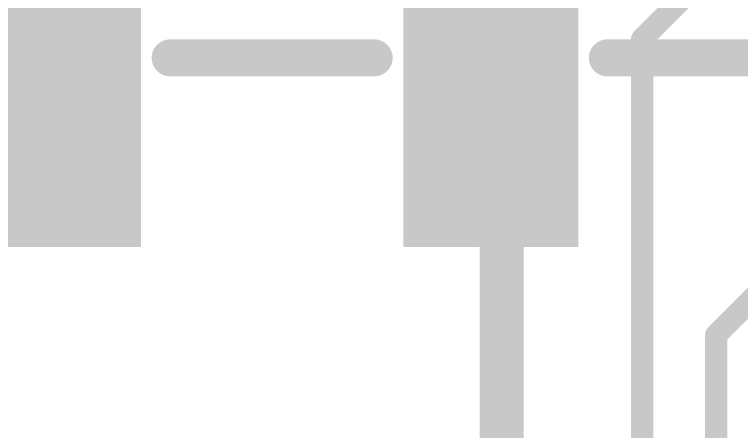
# Model space of a CAD drawing. Extents: x -41 to 66, y -18 to 51.
# Drawn here: x 2.932 to 7.92, y 40.104 to 42.968 of the extents above; entities that cross this region are included whole.
import ezdxf

# ---------------------------------------------------------------- set-up
doc = ezdxf.new("R2010")
doc.units = 0
for name, color, linetype in [('1', 12, 'CONTINUOUS'), ('16', 132, 'CONTINUOUS'), ('21', 41, 'CONTINUOUS')]:
    doc.layers.add(name, color=color, linetype=linetype)

# ---------------------------------------------------------------- blocks, each defined once
blk = doc.blocks.new('RECT')
blk.add_solid([(-0.5, -0.5), (0.5, -0.5), (-0.5, 0.5), (0.5, 0.5)])

msp = doc.modelspace()

# ---------------------------------------------------------------- linework, layer by layer
at = {"layer": '1', "const_width": 0.1524}
msp.add_lwpolyline([(6.2, 42.62), (6.2, 39.52)], dxfattribs=at)
at = {"layer": '1', "const_width": 0.0762}
msp.add_lwpolyline([(6.2381, 42.62, 1), (6.1619, 42.62)], format="xyb", dxfattribs=at)
at = {"layer": '16', "const_width": 0.1524}
for points in [[(11.43, 46.99), (7.239, 42.799)], [(13.97, 46.99), (7.747, 40.767)], [(6.35, 44.45), (6.35, 26.162)], [(7.239, 42.799), (7.239, 26.67)], [(7.747, 40.767), (7.747, 28.067)]]:
    msp.add_lwpolyline(points, dxfattribs=at)
at = {"layer": '16', "const_width": 0.0762}
for points in [[(7.2771, 42.799, 1), (7.2009, 42.799)], [(7.2121, 42.8259, 1), (7.2659, 42.7721)], [(7.7851, 40.767, 1), (7.7089, 40.767)], [(7.7201, 40.7939, 1), (7.7739, 40.7401)]]:
    msp.add_lwpolyline(points, format="xyb", dxfattribs=at)
at = {"layer": '21', "const_width": 0.254}
for points in [[(4, 42.67), (5.4, 42.67)], [(7, 42.67), (9.4, 42.67)]]:
    msp.add_lwpolyline(points, dxfattribs=at)
at = {"layer": '21', "const_width": 0.127}
for points in [[(4, 42.7335, 1), (4, 42.6065)], [(5.4, 42.6065, 1), (5.4, 42.7335)], [(7, 42.7335, 1), (7, 42.6065)]]:
    msp.add_lwpolyline(points, format="xyb", dxfattribs=at)

# ---------------------------------------------------------------- block references
at = {"layer": '1', "xscale": 1.2, "yscale": 2.5, "rotation": 180}
msp.add_blockref('RECT', (3.2, 42.62), dxfattribs=at)
at = {"layer": '1', "xscale": 1.2, "yscale": 2.5}
msp.add_blockref('RECT', (6.2, 42.62), dxfattribs=at)

doc.saveas('drawing.dxf')
